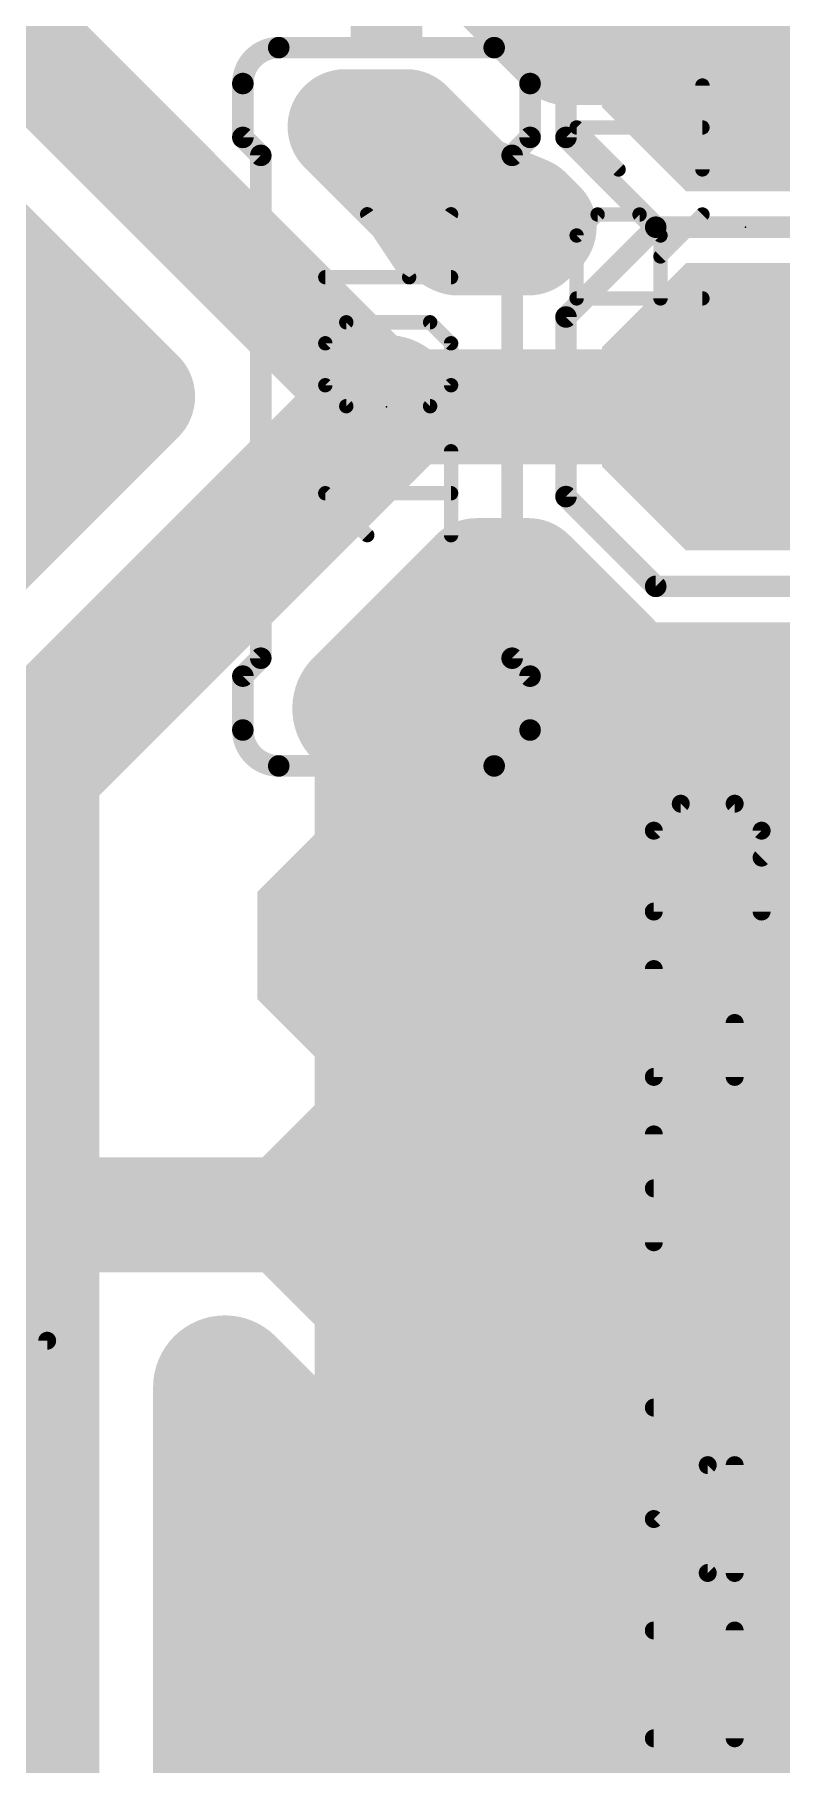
# Model space of a CAD drawing. Extents: x -2.9 to 49.9, y -3.5 to 62.6.
# Drawn here: x 35.61 to 40.89, y 6.91 to 19.14 of the extents above; entities that cross this region are included whole.
import ezdxf

# ---------------------------------------------------------------- set-up
doc = ezdxf.new("R2010")
doc.units = 0
for name, color, linetype in [('1', 22, 'CONTINUOUS'), ('16', 175, 'CONTINUOUS'), ('17', 82, 'CONTINUOUS'), ('18', 82, 'CONTINUOUS'), ('21', 253, 'CONTINUOUS'), ('23', 7, 'CONTINUOUS'), ('25', 253, 'CONTINUOUS'), ('27', 253, 'CONTINUOUS')]:
    doc.layers.add(name, color=color, linetype=linetype)

# ---------------------------------------------------------------- blocks, each defined once
blk = doc.blocks.new('OCTAGONP')
at = {"const_width": 0.5}
blk.add_lwpolyline([(-0.25, -0.1036), (-0.25, 0.1036), (-0.1036, 0.25), (0.1036, 0.25), (0.25, 0.1036), (0.25, -0.1036), (0.1036, -0.25), (-0.1036, -0.25), (-0.25, -0.1036), (-0.25, 0.1036)], dxfattribs=at)
blk = doc.blocks.new('RECT')
blk.add_solid([(-0.5, -0.5), (0.5, -0.5), (-0.5, 0.5), (0.5, 0.5)])
blk = doc.blocks.new('OCTAGONV')
at = {"const_width": 0.5}
blk.add_lwpolyline([(-0.25, -0.1036), (-0.25, 0.1036), (-0.1036, 0.25), (0.1036, 0.25), (0.25, 0.1036), (0.25, -0.1036), (0.1036, -0.25), (-0.1036, -0.25), (-0.25, -0.1036), (-0.25, 0.1036)], dxfattribs=at)

msp = doc.modelspace()

# ---------------------------------------------------------------- linework, layer by layer
at = {"layer": '1', "const_width": 0.8128}
msp.add_lwpolyline([(38.1, 10.795), (29.21, 10.795)], dxfattribs=at)
at = {"layer": '1', "const_width": 0.4064}
msp.add_lwpolyline([(38.1, 10.5918, 1), (38.1, 10.9982)], format="xyb", dxfattribs=at)
at = {"layer": '16'}
for points, const_width in [([(33.02, 21.59), (38.1, 16.51)], 0.8128), ([(39.37, 19.05), (38.1, 20.32)], 0.8128), ([(33.112, 19.666), (36.1962, 16.5818)], 1.016), ([(33.1541, 19.7676), (36.3399, 16.5818)], 0.8128), ([(40.64, 19.05), (39.37, 19.05)], 0.8128), ([(38.5885, 17.7098), (37.8071, 18.4912)], 0.8128), ([(37.8071, 18.4912), (38.2405, 18.4912)], 0.8128), ([(38.2405, 18.4912), (38.6938, 18.0379)], 0.8128), ([(38.6938, 18.0379), (39.0835, 17.8765)], 0.8128), ([(38.4167, 17.8816), (39.0712, 17.8816)], 0.8128), ([(39.0835, 17.8765), (39.18, 17.78)], 0.8128), ([(38.603, 17.7038), (38.5885, 17.7098)], 0.8128), ([(39.1038, 17.7038), (38.603, 17.7038)], 0.8128), ([(39.18, 17.78), (39.1038, 17.7038)], 0.8128), ([(33.5025, 17.272), (35.506, 17.272)], 1.016), ([(33.9212, 17.0688), (35.8529, 17.0688)], 0.8128), ([(36.1962, 16.5818), (34.3757, 14.7613)], 1.016), ([(35.56, 13.97), (38.1, 16.51)], 1.016), ([(36.3399, 16.5818), (34.4618, 14.7038)], 0.8128), ([(38.1, 16.51), (40.64, 16.51)], 0.8128), ([(45.72, 16.51), (40.64, 16.51)], 0.8128), ([(34.163, 16.256), (35.8703, 16.256)], 1.016), ([(34.3154, 16.256), (36.014, 16.256)], 0.8128), ([(37.942, 14.3764), (38.7803, 15.2146)], 1.016), ([(38.7803, 15.2146), (39.0617, 15.2146)], 1.016), ([(38.6874, 15.2654), (38.7382, 15.3162)], 0.8128), ([(38.9927, 15.2654), (38.6874, 15.2654)], 0.8128), ([(38.7382, 15.3162), (39.1038, 15.3162)], 0.8128), ([(39.0617, 15.2146), (39.7983, 14.478)], 1.016), ([(39.2691, 15.1509), (38.9927, 15.2654)], 0.8128), ([(39.1038, 15.3162), (39.2691, 15.1509)], 0.8128), ([(39.7983, 14.478), (41.4817, 14.478)], 1.016), ([(40.0304, 14.2277), (39.8846, 14.5796)], 0.8128), ([(39.8846, 14.5796), (41.4396, 14.5796)], 0.8128), ([(38.1, 14.3764), (37.942, 14.3764)], 1.016), ([(38.7944, 14.3764), (38.1, 14.3764)], 1.016), ([(38.1, 14.3764), (38.1, 12.7)], 1.016), ([(38.1, 12.7), (38.1, 14.3764)], 1.016), ([(39.7764, 13.3944), (38.7944, 14.3764)], 1.016), ([(38.1, 14.224), (38.1, 14.224)], 1.016), ([(38.9468, 14.224), (42.3332, 14.224)], 1.016), ([(40.0304, 8.6323), (40.0304, 14.2277)], 0.8128), ([(35.56, 3.81), (35.56, 13.97)], 1.016), ([(38.735, 8.89), (38.735, 13.97)], 1.016), ([(40.0304, 13.8176), (41.7113, 13.8176)], 0.8128), ([(39.7764, 12.7), (39.7764, 13.3944)], 1.016), ([(38.1, 13.208), (38.1, 13.208)], 1.016), ([(39.7764, 13.208), (41.5036, 13.208)], 1.016), ([(40.0304, 13.0048), (41.3512, 13.0048)], 0.8128), ([(38.1, 12.465), (38.1, 12.7)], 1.016), ([(38.1, 12.7), (38.1, 12.7)], 1.016), ([(38.1, 12.7), (38.1, 10.795)], 1.016), ([(39.7764, 12.7), (38.1, 12.7)], 1.016), ([(38.1, 12.7), (38.1, 12.7)], 1.016), ([(38.1, 12.7), (39.7764, 12.7)], 1.016), ([(38.1, 12.7), (38.1, 12.7)], 1.016), ([(39.7764, 12.0056), (39.7764, 12.7)], 1.016), ([(38.1, 10.795), (38.1, 12.465)], 1.016), ([(38.1, 12.192), (38.1, 12.192)], 1.016), ([(39.7764, 12.192), (41.5036, 12.192)], 1.016), ([(39.5138, 11.743), (39.7764, 12.0056)], 1.016), ([(40.0304, 12.192), (41.3512, 12.192)], 0.8128), ([(39.77, 11.4867), (39.5138, 11.743)], 1.016), ([(39.77, 10.795), (39.77, 11.4867)], 1.016), ([(40.0304, 11.3792), (41.9145, 11.3792)], 0.8128), ([(38.1, 11.176), (38.1, 11.176)], 1.016), ([(39.77, 11.176), (42.3332, 11.176)], 1.016), ([(38.1, 10.795), (38.1, 10.795)], 1.016), ([(38.1, 9.125), (38.1, 10.795)], 1.016), ([(38.1, 10.795), (38.1, 10.795)], 1.016), ([(38.1, 10.795), (38.1, 9.125)], 1.016), ([(39.77, 10.795), (38.1, 10.795)], 1.016), ([(38.1, 10.795), (38.1, 10.795)], 1.016), ([(38.1, 10.795), (39.77, 10.795)], 1.016), ([(39.77, 10.1033), (39.77, 10.795)], 1.016), ([(40.0304, 10.5664), (47.2696, 10.5664)], 0.8128), ([(38.1, 10.16), (38.1, 10.16)], 1.016), ([(39.77, 10.16), (47.168, 10.16)], 1.016), ([(38.7917, 9.125), (39.77, 10.1033)], 1.016), ([(40.0304, 9.7536), (47.2696, 9.7536)], 0.8128), ([(36.957, 3.5321), (36.957, 9.5763)], 1.016), ([(36.957, 9.5763), (37.4083, 9.125)], 1.016), ([(36.8554, 3.5523), (36.8554, 9.4623)], 0.8128), ([(36.8554, 9.4623), (37.3451, 8.9726)], 0.8128), ([(36.957, 9.144), (37.3893, 9.144)], 1.016), ([(37.4083, 9.125), (38.1, 9.125)], 1.016), ([(38.1, 9.144), (38.1, 9.144)], 1.016), ([(38.1, 9.125), (38.7917, 9.125)], 1.016), ([(38.8107, 9.144), (47.168, 9.144)], 1.016), ([(36.8554, 8.9408), (37.4396, 8.9408)], 0.8128), ([(37.3451, 8.9726), (37.4396, 8.9726)], 0.8128), ([(37.4396, 8.9726), (37.4396, 8.6323)], 0.8128), ([(40.0304, 8.9408), (47.2696, 8.9408)], 0.8128), ([(37.4396, 8.6323), (37.6368, 8.1562)], 0.8128), ([(39.8332, 8.1562), (40.0304, 8.6323)], 0.8128), ([(36.957, 8.128), (47.168, 8.128)], 1.016), ([(36.8554, 8.128), (37.665, 8.128)], 0.8128), ([(37.6368, 8.1562), (38.0012, 7.7918)], 0.8128), ([(39.4688, 7.7918), (39.8332, 8.1562)], 0.8128), ([(39.805, 8.128), (47.2696, 8.128)], 0.8128), ([(38.0012, 7.7918), (38.4773, 7.5946)], 0.8128), ([(38.9927, 7.5946), (39.4688, 7.7918)], 0.8128), ([(38.4773, 7.5946), (38.9927, 7.5946)], 0.8128), ([(36.8554, 7.3152), (47.2696, 7.3152)], 0.8128), ([(36.957, 7.112), (47.168, 7.112)], 1.016), ([(36.8554, 6.5024), (47.2696, 6.5024)], 0.8128)]:
    msp.add_lwpolyline(points, dxfattribs=dict(at, const_width=const_width))
for points, const_width in [([(39.37, 19.2532, 1), (39.37, 18.8468)], 0.4064), ([(40.64, 18.8468, 1), (40.64, 19.2532)], 0.4064), ([(39.2263, 18.9063, 1), (39.5137, 19.1937)], 0.4064), ([(37.9508, 18.6349, 1), (37.6634, 18.3475)], 0.4064), ([(37.8071, 18.6944, 1), (37.8071, 18.288)], 0.4064), ([(38.3842, 18.6349, 1), (38.0968, 18.3475)], 0.4064), ([(38.2405, 18.288, 1), (38.2405, 18.6944)], 0.4064), ([(38.7715, 18.2257, 1), (38.616, 17.8502)], 0.4064), ([(38.5501, 17.8943, 1), (38.8374, 18.1816)], 0.4064), ([(38.4167, 18.0848, 1), (38.4167, 17.6784)], 0.4064), ([(39.2272, 18.0202, 1), (38.9398, 17.7328)], 0.4064), ([(39.0057, 17.6888, 1), (39.1612, 18.0642)], 0.4064), ([(39.0712, 17.6784, 1), (39.0712, 18.0848)], 0.4064), ([(38.6662, 17.8975, 1), (38.5108, 17.522)], 0.4064), ([(38.603, 17.907, 1), (38.603, 17.5006)], 0.4064), ([(39.3237, 17.6363, 1), (39.0363, 17.9237)], 0.4064), ([(39.0363, 17.6363, 1), (39.3237, 17.9237)], 0.4064), ([(39.1038, 17.5006, 1), (39.1038, 17.907)], 0.4064), ([(38.4448, 17.5661, 1), (38.7322, 17.8535)], 0.4064), ([(38.5252, 17.5161, 1), (38.6807, 17.8915)], 0.4064), ([(38.9601, 17.8475, 1), (39.2475, 17.5601)], 0.4064), ([(35.506, 17.018, 1), (35.506, 17.526)], 0.508), ([(35.8529, 16.8656, 1), (35.8529, 17.272)], 0.4064), ([(36.3758, 16.4022, 1), (36.0166, 16.7614)], 0.508), ([(36.0166, 16.4022, 1), (36.3758, 16.7614)], 0.508), ([(38.2796, 16.3304, 1), (37.9204, 16.6896)], 0.508), ([(36.4836, 16.4382, 1), (36.1962, 16.7255)], 0.4064), ([(36.1962, 16.4382, 1), (36.4836, 16.7255)], 0.4064), ([(38.1, 16.7132, 1), (38.1, 16.3068)], 0.4064), ([(40.64, 16.7132, 1), (40.64, 16.3068)], 0.4064), ([(40.64, 16.3068, 1), (40.64, 16.7132)], 0.4064), ([(35.8703, 16.002, 1), (35.8703, 16.51)], 0.508), ([(37.9563, 16.3663, 1), (38.2437, 16.6537)], 0.4064), ([(36.014, 16.0528, 1), (36.014, 16.4592)], 0.4064), ([(38.7803, 15.4686, 1), (38.7803, 14.9606)], 0.508), ([(38.6874, 15.4686, 1), (38.6874, 15.0622)], 0.4064), ([(38.7382, 15.5194, 1), (38.7382, 15.113)], 0.4064), ([(38.9599, 15.035, 1), (38.6006, 15.3942)], 0.508), ([(38.8819, 15.1725, 1), (38.5945, 15.4599)], 0.4064), ([(39.2413, 15.3942, 1), (38.8821, 15.035)], 0.508), ([(39.0704, 15.4531, 1), (38.9149, 15.0777)], 0.4064), ([(39.2475, 15.4599, 1), (38.9601, 15.1725)], 0.4064), ([(38.9927, 15.0622, 1), (38.9927, 15.4686)], 0.4064), ([(39.0617, 14.9606, 1), (39.0617, 15.4686)], 0.508), ([(39.1038, 15.113, 1), (39.1038, 15.5194)], 0.4064), ([(38.5437, 15.4091, 1), (38.831, 15.1217)], 0.4064), ([(39.1914, 14.9632, 1), (39.3469, 15.3386)], 0.4064), ([(39.1254, 15.0072, 1), (39.4128, 15.2946)], 0.4064), ([(39.7983, 14.732, 1), (39.7983, 14.224)], 0.508), ([(40.0724, 14.6574, 1), (39.6969, 14.5018)], 0.4064), ([(39.8846, 14.7828, 1), (39.8846, 14.3764)], 0.4064), ([(37.942, 14.6304, 1), (37.942, 14.1224)], 0.508), ([(37.7624, 14.556, 1), (38.1217, 14.1968)], 0.508), ([(38.1, 14.6304, 1), (38.1, 14.1224)], 0.508), ([(38.354, 14.3764, 1), (37.846, 14.3764)], 0.508), ([(38.354, 14.3764, 1), (37.846, 14.3764)], 0.508), ([(38.1, 14.1224, 1), (38.1, 14.6304)], 0.508), ([(38.974, 14.556, 1), (38.6148, 14.1968)], 0.508), ([(38.7944, 14.1224, 1), (38.7944, 14.6304)], 0.508), ([(39.6187, 14.2984, 1), (39.9779, 14.6576)], 0.508), ([(38.1, 14.478, 1), (38.1, 13.97)], 0.508), ([(38.1, 13.97, 1), (38.1, 14.478)], 0.508), ([(38.9468, 14.478, 1), (38.9468, 13.97)], 0.508), ([(40.2336, 14.2277, 1), (39.8272, 14.2277)], 0.4064), ([(35.814, 13.97, 1), (35.306, 13.97)], 0.508), ([(38.989, 13.97, 1), (38.481, 13.97)], 0.508), ([(39.8427, 14.1499, 1), (40.2181, 14.3054)], 0.4064), ([(35.3804, 14.1496, 1), (35.7396, 13.7904)], 0.508), ([(40.0304, 14.0208, 1), (40.0304, 13.6144)], 0.4064), ([(40.0304, 13.3944, 1), (39.5224, 13.3944)], 0.508), ([(39.5968, 13.2148, 1), (39.956, 13.574)], 0.508), ([(38.1, 13.462, 1), (38.1, 12.954)], 0.508), ([(38.1, 12.954, 1), (38.1, 13.462)], 0.508), ([(39.7764, 13.462, 1), (39.7764, 12.954)], 0.508), ([(40.0304, 13.208, 1), (40.0304, 12.8016)], 0.4064), ([(38.354, 12.7, 1), (37.846, 12.7)], 0.508), ([(38.1, 12.954, 1), (38.1, 12.446)], 0.508), ([(38.354, 12.7, 1), (37.846, 12.7)], 0.508), ([(38.1, 12.954, 1), (38.1, 12.446)], 0.508), ([(38.354, 12.7, 1), (37.846, 12.7)], 0.508), ([(38.1, 12.954, 1), (38.1, 12.446)], 0.508), ([(38.1, 12.954, 1), (38.1, 12.446)], 0.508), ([(38.1, 12.446, 1), (38.1, 12.954)], 0.508), ([(38.1, 12.446, 1), (38.1, 12.954)], 0.508), ([(40.0304, 12.7, 1), (39.5224, 12.7)], 0.508), ([(39.7764, 12.446, 1), (39.7764, 12.954)], 0.508), ([(39.7764, 12.446, 1), (39.7764, 12.954)], 0.508), ([(38.354, 12.465, 1), (37.846, 12.465)], 0.508), ([(37.846, 12.7, 1), (38.354, 12.7)], 0.508), ([(37.846, 12.7, 1), (38.354, 12.7)], 0.508), ([(37.846, 12.7, 1), (38.354, 12.7)], 0.508), ([(39.5224, 12.7, 1), (40.0304, 12.7)], 0.508), ([(37.846, 12.465, 1), (38.354, 12.465)], 0.508), ([(38.1, 12.446, 1), (38.1, 11.938)], 0.508), ([(38.1, 11.938, 1), (38.1, 12.446)], 0.508), ([(39.7764, 12.446, 1), (39.7764, 11.938)], 0.508), ([(39.956, 11.826, 1), (39.5968, 12.1852)], 0.508), ([(40.0304, 12.3952, 1), (40.0304, 11.9888)], 0.4064), ([(39.6934, 11.9226, 1), (39.3342, 11.5634)], 0.508), ([(39.5224, 12.0056, 1), (40.0304, 12.0056)], 0.508), ([(39.3342, 11.9226, 1), (39.6934, 11.5634)], 0.508), ([(40.024, 11.4867, 1), (39.516, 11.4867)], 0.508), ([(39.5904, 11.3071, 1), (39.9496, 11.6663)], 0.508), ([(40.0304, 11.5824, 1), (40.0304, 11.176)], 0.4064), ([(38.1, 11.43, 1), (38.1, 10.922)], 0.508), ([(38.1, 10.922, 1), (38.1, 11.43)], 0.508), ([(39.77, 11.43, 1), (39.77, 10.922)], 0.508), ([(38.1, 11.049, 1), (38.1, 10.541)], 0.508), ([(38.354, 10.795, 1), (37.846, 10.795)], 0.508), ([(38.1, 11.049, 1), (38.1, 10.541)], 0.508), ([(38.354, 10.795, 1), (37.846, 10.795)], 0.508), ([(38.1, 11.049, 1), (38.1, 10.541)], 0.508), ([(38.354, 10.795, 1), (37.846, 10.795)], 0.508), ([(38.1, 11.049, 1), (38.1, 10.541)], 0.508), ([(38.1, 10.541, 1), (38.1, 11.049)], 0.508), ([(38.1, 10.541, 1), (38.1, 11.049)], 0.508), ([(40.024, 10.795, 1), (39.516, 10.795)], 0.508), ([(39.77, 10.541, 1), (39.77, 11.049)], 0.508), ([(39.77, 10.541, 1), (39.77, 11.049)], 0.508), ([(37.846, 10.795, 1), (38.354, 10.795)], 0.508), ([(37.846, 10.795, 1), (38.354, 10.795)], 0.508), ([(37.846, 10.795, 1), (38.354, 10.795)], 0.508), ([(39.516, 10.795, 1), (40.024, 10.795)], 0.508), ([(40.0304, 10.7696, 1), (40.0304, 10.3632)], 0.4064), ([(38.1, 10.414, 1), (38.1, 9.906)], 0.508), ([(38.1, 9.906, 1), (38.1, 10.414)], 0.508), ([(39.77, 10.414, 1), (39.77, 9.906)], 0.508), ([(39.9496, 9.9237, 1), (39.5904, 10.2829)], 0.508), ([(39.516, 10.1033, 1), (40.024, 10.1033)], 0.508), ([(40.0304, 9.9568, 1), (40.0304, 9.5504)], 0.4064), ([(37.211, 9.5763, 1), (36.703, 9.5763)], 0.508), ([(37.1366, 9.7559, 1), (36.7774, 9.3967)], 0.508), ([(37.0586, 9.4623, 1), (36.6522, 9.4623)], 0.4064), ([(36.9991, 9.606, 1), (36.7117, 9.3187)], 0.4064), ([(36.957, 9.398, 1), (36.957, 8.89)], 0.508), ([(37.4083, 9.379, 1), (37.4083, 8.871)], 0.508), ([(37.2287, 8.9454, 1), (37.5879, 9.3046)], 0.508), ([(37.3893, 8.89, 1), (37.3893, 9.398)], 0.508), ([(38.1, 9.398, 1), (38.1, 8.89)], 0.508), ([(38.1, 9.379, 1), (38.1, 8.871)], 0.508), ([(38.1, 8.89, 1), (38.1, 9.398)], 0.508), ([(38.1, 8.871, 1), (38.1, 9.379)], 0.508), ([(38.6121, 9.3046, 1), (38.9713, 8.9454)], 0.508), ([(38.8107, 9.398, 1), (38.8107, 8.89)], 0.508), ([(38.7917, 8.871, 1), (38.7917, 9.379)], 0.508), ([(36.8554, 9.144, 1), (36.8554, 8.7376)], 0.4064), ([(37.3451, 9.1758, 1), (37.3451, 8.7694)], 0.4064), ([(37.2015, 8.8289, 1), (37.4888, 9.1163)], 0.4064), ([(37.6428, 8.9726, 1), (37.2364, 8.9726)], 0.4064), ([(37.4396, 8.7694, 1), (37.4396, 9.1758)], 0.4064), ([(37.4396, 8.7376, 1), (37.4396, 9.144)], 0.4064), ([(37.846, 9.125, 1), (38.354, 9.125)], 0.508), ([(37.846, 9.125, 1), (38.354, 9.125)], 0.508), ([(40.0304, 9.144, 1), (40.0304, 8.7376)], 0.4064), ([(38.481, 8.89, 1), (38.989, 8.89)], 0.508), ([(37.6273, 8.7101, 1), (37.2519, 8.5546)], 0.4064), ([(40.2181, 8.5546, 1), (39.8427, 8.7101)], 0.4064), ([(37.2364, 8.6323, 1), (37.6428, 8.6323)], 0.4064), ([(39.8272, 8.6323, 1), (40.2336, 8.6323)], 0.4064), ([(36.957, 8.382, 1), (36.957, 7.874)], 0.508), ([(36.8554, 8.3312, 1), (36.8554, 7.9248)], 0.4064), ([(37.7805, 8.2999, 1), (37.4931, 8.0125)], 0.4064), ([(37.665, 7.9248, 1), (37.665, 8.3312)], 0.4064), ([(39.805, 8.3312, 1), (39.805, 7.9248)], 0.4064), ([(39.9769, 8.0125, 1), (39.6895, 8.2999)], 0.4064), ([(37.4491, 8.0785, 1), (37.8245, 8.234)], 0.4064), ([(39.6455, 8.234, 1), (40.0209, 8.0785)], 0.4064), ([(38.079, 7.9795, 1), (37.9235, 7.6041)], 0.4064), ([(39.5465, 7.6041, 1), (39.391, 7.9795)], 0.4064), ([(37.8575, 7.6481, 1), (38.1449, 7.9355)], 0.4064), ([(39.3251, 7.9355, 1), (39.6125, 7.6481)], 0.4064), ([(38.4773, 7.7978, 1), (38.4773, 7.3914)], 0.4064), ([(38.3996, 7.4069, 1), (38.5551, 7.7823)], 0.4064), ([(38.9149, 7.7823, 1), (39.0704, 7.4069)], 0.4064), ([(38.9927, 7.3914, 1), (38.9927, 7.7978)], 0.4064), ([(36.8554, 7.5184, 1), (36.8554, 7.112)], 0.4064), ([(36.957, 7.366, 1), (36.957, 6.858)], 0.508), ([(36.8554, 6.7056, 1), (36.8554, 6.2992)], 0.4064)]:
    msp.add_lwpolyline(points, format="xyb", dxfattribs=dict(at, const_width=const_width))
at = {"layer": '21'}
for points, const_width in [([(39.37, 18.415), (39.37, 19.685)], 0.1524), ([(37.338, 19.05), (38.862, 19.05)], 0.1524), ([(37.084, 18.796), (37.084, 18.415)], 0.1524), ([(39.116, 18.796), (39.116, 18.415)], 0.1524), ([(37.211, 18.288), (37.084, 18.415)], 0.1524), ([(38.989, 18.288), (39.116, 18.415)], 0.1524), ([(40.005, 17.78), (39.37, 18.415)], 0.1524), ([(37.211, 14.732), (37.211, 18.288)], 0.1524), ([(38.989, 14.732), (38.989, 18.288)], 0.1524), ([(39.37, 17.145), (40.005, 17.78)], 0.1524), ([(41.275, 17.78), (40.005, 17.78)], 0.1524), ([(39.37, 15.875), (39.37, 17.145)], 0.1524), ([(40.005, 15.24), (39.37, 15.875)], 0.1524), ([(41.275, 15.24), (40.005, 15.24)], 0.1524), ([(37.211, 14.732), (37.084, 14.605)], 0.1524), ([(38.989, 14.732), (39.116, 14.605)], 0.1524), ([(37.084, 14.224), (37.084, 14.605)], 0.1524), ([(39.116, 14.224), (39.116, 14.605)], 0.1524), ([(37.338, 13.97), (38.862, 13.97)], 0.1524), ([(35.7, 9.905), (12.7, 9.905)], 0.127), ([(35.7, 3.905), (35.7, 9.905)], 0.127)]:
    msp.add_lwpolyline(points, dxfattribs=dict(at, const_width=const_width))
for points, const_width in [([(37.338, 19.05, 0.4142), (37.084, 18.796)], 0.1524), ([(37.338, 19.0881, 1), (37.338, 19.0119)], 0.0762), ([(37.338, 19.0119, 1), (37.338, 19.0881)], 0.0762), ([(39.116, 18.796, 0.4142), (38.862, 19.05)], 0.1524), ([(38.862, 19.0881, 1), (38.862, 19.0119)], 0.0762), ([(38.862, 19.0119, 1), (38.862, 19.0881)], 0.0762), ([(37.1221, 18.796, 1), (37.0459, 18.796)], 0.0762), ([(39.1541, 18.796, 1), (39.0779, 18.796)], 0.0762), ([(37.0459, 18.796, 1), (37.1221, 18.796)], 0.0762), ([(39.0779, 18.796, 1), (39.1541, 18.796)], 0.0762), ([(37.1109, 18.4419, 1), (37.0571, 18.3881)], 0.0762), ([(39.1429, 18.3881, 1), (39.0891, 18.4419)], 0.0762), ([(39.3969, 18.4419, 1), (39.3431, 18.3881)], 0.0762), ([(37.0459, 18.415, 1), (37.1221, 18.415)], 0.0762), ([(37.2491, 18.288, 1), (37.1729, 18.288)], 0.0762), ([(37.1841, 18.2611, 1), (37.2379, 18.3149)], 0.0762), ([(39.0271, 18.288, 1), (38.9509, 18.288)], 0.0762), ([(38.9621, 18.3149, 1), (39.0159, 18.2611)], 0.0762), ([(39.0779, 18.415, 1), (39.1541, 18.415)], 0.0762), ([(39.3319, 18.415, 1), (39.4081, 18.415)], 0.0762), ([(40.005, 17.8181, 1), (40.005, 17.7419)], 0.0762), ([(40.0319, 17.7531, 1), (39.9781, 17.8069)], 0.0762), ([(39.9781, 17.7531, 1), (40.0319, 17.8069)], 0.0762), ([(39.4081, 17.145, 1), (39.3319, 17.145)], 0.0762), ([(39.3431, 17.1719, 1), (39.3969, 17.1181)], 0.0762), ([(39.3319, 15.875, 1), (39.4081, 15.875)], 0.0762), ([(39.3969, 15.9019, 1), (39.3431, 15.8481)], 0.0762), ([(40.005, 15.2781, 1), (40.005, 15.2019)], 0.0762), ([(39.9781, 15.2131, 1), (40.0319, 15.2669)], 0.0762), ([(37.2379, 14.7051, 1), (37.1841, 14.7589)], 0.0762), ([(39.0159, 14.7589, 1), (38.9621, 14.7051)], 0.0762), ([(37.1221, 14.605, 1), (37.0459, 14.605)], 0.0762), ([(37.1729, 14.732, 1), (37.2491, 14.732)], 0.0762), ([(38.9509, 14.732, 1), (39.0271, 14.732)], 0.0762), ([(39.1541, 14.605, 1), (39.0779, 14.605)], 0.0762), ([(37.0571, 14.6319, 1), (37.1109, 14.5781)], 0.0762), ([(39.0891, 14.5781, 1), (39.1429, 14.6319)], 0.0762), ([(37.084, 14.224, 0.4142), (37.338, 13.97)], 0.1524), ([(37.1221, 14.224, 1), (37.0459, 14.224)], 0.0762), ([(37.0459, 14.224, 1), (37.1221, 14.224)], 0.0762), ([(38.862, 13.97, 0.4142), (39.116, 14.224)], 0.1524), ([(39.1541, 14.224, 1), (39.0779, 14.224)], 0.0762), ([(39.0779, 14.224, 1), (39.1541, 14.224)], 0.0762), ([(37.338, 14.0081, 1), (37.338, 13.9319)], 0.0762), ([(37.338, 13.9319, 1), (37.338, 14.0081)], 0.0762), ([(38.862, 14.0081, 1), (38.862, 13.9319)], 0.0762), ([(38.862, 13.9319, 1), (38.862, 14.0081)], 0.0762), ([(35.7318, 9.905, 1), (35.6683, 9.905)], 0.0635), ([(35.7, 9.8733, 1), (35.7, 9.9368)], 0.0635)]:
    msp.add_lwpolyline(points, format="xyb", dxfattribs=dict(at, const_width=const_width))
at = {"layer": '23'}
for p in [(40.64, 17.78), (38.1, 16.51)]:
    msp.add_point(p, dxfattribs=at)
at = {"layer": '25'}
for points, const_width in [([(40.3352, 18.1887), (40.3352, 18.7818)], 0.1016), ([(39.742, 18.1887), (39.4454, 18.4853)], 0.1016), ([(39.4454, 18.4853), (40.3352, 18.4853)], 0.1016), ([(39.4454, 17.7214), (39.5937, 17.8697)], 0.1016), ([(39.5937, 17.8697), (39.8903, 17.8697)], 0.1016), ([(39.8903, 17.8697), (40.0386, 17.7214)], 0.1016), ([(40.0386, 17.5731), (40.3352, 17.8697)], 0.1016), ([(39.4454, 17.2765), (39.4454, 17.7214)], 0.1016), ([(40.0386, 17.7214), (40.0386, 17.2765)], 0.1016), ([(40.3352, 17.2765), (39.4454, 17.2765)], 0.1016), ([(39.9913, 13.5123), (40.182, 13.7029)], 0.127), ([(40.182, 13.7029), (40.5633, 13.7029)], 0.127), ([(40.5633, 13.7029), (40.754, 13.5123)], 0.127), ([(40.754, 13.3216), (41.1353, 13.7029)], 0.127), ([(39.9913, 12.9403), (39.9913, 13.5123)], 0.127), ([(40.754, 13.5123), (40.754, 12.9403)], 0.127), ([(41.1353, 12.9403), (39.9913, 12.9403)], 0.127), ([(39.9913, 12.5335), (39.9913, 11.7709)], 0.127), ([(40.5633, 11.7709), (40.5633, 12.1522)], 0.127), ([(39.9913, 11.7709), (41.1353, 11.7709)], 0.127), ([(39.9913, 10.6015), (39.9913, 11.3641)], 0.127), ([(41.1353, 10.9828), (39.9913, 10.9828)], 0.127), ([(39.9913, 9.4321), (41.1353, 9.4321)], 0.127), ([(39.9913, 8.644), (40.3727, 9.0253)], 0.127), ([(40.3727, 9.0253), (41.1353, 9.0253)], 0.127), ([(40.5633, 8.2627), (40.5633, 9.0253)], 0.127), ([(40.3727, 8.2627), (39.9913, 8.644)], 0.127), ([(41.1353, 8.2627), (40.3727, 8.2627)], 0.127), ([(39.9913, 7.8559), (41.1353, 7.8559)], 0.127), ([(40.5633, 7.0933), (40.5633, 7.8559)], 0.127), ([(41.1353, 7.0933), (39.9913, 7.0933)], 0.127)]:
    msp.add_lwpolyline(points, dxfattribs=dict(at, const_width=const_width))
for points, const_width in [([(40.3606, 18.7818, 1), (40.3098, 18.7818)], 0.0508), ([(39.4454, 18.5107, 1), (39.4454, 18.4599)], 0.0508), ([(39.4634, 18.5032, 1), (39.4275, 18.4673)], 0.0508), ([(40.3352, 18.4599, 1), (40.3352, 18.5107)], 0.0508), ([(39.7241, 18.1707, 1), (39.76, 18.2066)], 0.0508), ([(40.3098, 18.1887, 1), (40.3606, 18.1887)], 0.0508), ([(39.5937, 17.8951, 1), (39.5937, 17.8443)], 0.0508), ([(39.6117, 17.8517, 1), (39.5758, 17.8877)], 0.0508), ([(39.9083, 17.8877, 1), (39.8724, 17.8517)], 0.0508), ([(39.8903, 17.8443, 1), (39.8903, 17.8951)], 0.0508), ([(40.3532, 17.8517, 1), (40.3172, 17.8877)], 0.0508), ([(39.4708, 17.7214, 1), (39.42, 17.7214)], 0.0508), ([(39.4275, 17.7394, 1), (39.4634, 17.7035)], 0.0508), ([(40.064, 17.7214, 1), (40.0132, 17.7214)], 0.0508), ([(40.0207, 17.7035, 1), (40.0566, 17.7394)], 0.0508), ([(40.0207, 17.5911, 1), (40.0566, 17.5552)], 0.0508), ([(39.4454, 17.3019, 1), (39.4454, 17.2511)], 0.0508), ([(39.42, 17.2765, 1), (39.4708, 17.2765)], 0.0508), ([(40.0132, 17.2765, 1), (40.064, 17.2765)], 0.0508), ([(40.3352, 17.2511, 1), (40.3352, 17.3019)], 0.0508), ([(40.182, 13.7347, 1), (40.182, 13.6712)], 0.0635), ([(40.2044, 13.6805, 1), (40.1595, 13.7254)], 0.0635), ([(40.5858, 13.7254, 1), (40.5409, 13.6805)], 0.0635), ([(40.5633, 13.6712, 1), (40.5633, 13.7347)], 0.0635), ([(40.0231, 13.5123, 1), (39.9596, 13.5123)], 0.0635), ([(39.9689, 13.5347, 1), (40.0138, 13.4898)], 0.0635), ([(40.7857, 13.5123, 1), (40.7222, 13.5123)], 0.0635), ([(40.7315, 13.4898, 1), (40.7764, 13.5347)], 0.0635), ([(40.7315, 13.344, 1), (40.7764, 13.2991)], 0.0635), ([(39.9913, 12.972, 1), (39.9913, 12.9085)], 0.0635), ([(39.9596, 12.9403, 1), (40.0231, 12.9403)], 0.0635), ([(40.7222, 12.9403, 1), (40.7857, 12.9403)], 0.0635), ([(40.0231, 12.5335, 1), (39.9596, 12.5335)], 0.0635), ([(40.5951, 12.1522, 1), (40.5316, 12.1522)], 0.0635), ([(39.9913, 11.8026, 1), (39.9913, 11.7391)], 0.0635), ([(39.9596, 11.7709, 1), (40.0231, 11.7709)], 0.0635), ([(40.5316, 11.7709, 1), (40.5951, 11.7709)], 0.0635), ([(40.0231, 11.3641, 1), (39.9596, 11.3641)], 0.0635), ([(39.9913, 11.0145, 1), (39.9913, 10.951)], 0.0635), ([(39.9596, 10.6015, 1), (40.0231, 10.6015)], 0.0635), ([(39.9913, 9.4638, 1), (39.9913, 9.4003)], 0.0635), ([(40.3727, 9.0571, 1), (40.3727, 8.9936)], 0.0635), ([(40.3951, 9.0029, 1), (40.3502, 9.0478)], 0.0635), ([(40.5951, 9.0253, 1), (40.5316, 9.0253)], 0.0635), ([(40.0138, 8.6665, 1), (39.9689, 8.6216)], 0.0635), ([(39.9689, 8.6665, 1), (40.0138, 8.6216)], 0.0635), ([(40.3727, 8.2944, 1), (40.3727, 8.2309)], 0.0635), ([(40.3502, 8.2402, 1), (40.3951, 8.2851)], 0.0635), ([(40.5316, 8.2627, 1), (40.5951, 8.2627)], 0.0635), ([(39.9913, 7.8877, 1), (39.9913, 7.8242)], 0.0635), ([(40.5951, 7.8559, 1), (40.5316, 7.8559)], 0.0635), ([(39.9913, 7.125, 1), (39.9913, 7.0615)], 0.0635), ([(40.5316, 7.0933, 1), (40.5951, 7.0933)], 0.0635)]:
    msp.add_lwpolyline(points, format="xyb", dxfattribs=dict(at, const_width=const_width))
at = {"layer": '27', "const_width": 0.1016}
for points in [[(38.2606, 17.4263), (37.964, 17.8712)], [(38.5572, 17.8712), (38.2606, 17.4263)], [(38.5572, 17.4263), (37.6674, 17.4263)], [(37.6674, 16.959), (37.8157, 17.1073)], [(37.8157, 17.1073), (38.4089, 17.1073)], [(38.4089, 16.5142), (37.8157, 17.1073)], [(38.4089, 17.1073), (38.5572, 16.959)], [(37.6674, 16.6624), (37.6674, 16.959)], [(38.5572, 16.959), (38.5572, 16.6624)], [(37.8157, 16.5142), (37.6674, 16.6624)], [(38.5572, 16.6624), (38.4089, 16.5142)], [(38.4089, 16.5142), (37.8157, 16.5142)], [(38.5572, 15.602), (38.5572, 16.1952)], [(37.964, 15.602), (37.6674, 15.8986)], [(37.6674, 15.8986), (38.5572, 15.8986)]]:
    msp.add_lwpolyline(points, dxfattribs=at)
at = {"layer": '27', "const_width": 0.0508}
for points in [[(37.9852, 17.8853, 1), (37.9429, 17.8571)], [(38.5783, 17.8571, 1), (38.5361, 17.8853)], [(37.6674, 17.4517, 1), (37.6674, 17.4009)], [(38.2395, 17.4404, 1), (38.2817, 17.4122)], [(38.2395, 17.4122, 1), (38.2817, 17.4404)], [(38.5572, 17.4009, 1), (38.5572, 17.4517)], [(37.8157, 17.1327, 1), (37.8157, 17.0819)], [(37.8337, 17.1253, 1), (37.7978, 17.0894)], [(37.8337, 17.0894, 1), (37.7978, 17.1253)], [(38.4269, 17.1253, 1), (38.3909, 17.0894)], [(38.4089, 17.0819, 1), (38.4089, 17.1327)], [(37.6928, 16.959, 1), (37.642, 16.959)], [(38.5826, 16.959, 1), (38.5318, 16.959)], [(37.6495, 16.977, 1), (37.6854, 16.9411)], [(38.5392, 16.9411, 1), (38.5752, 16.977)], [(37.642, 16.6624, 1), (37.6928, 16.6624)], [(37.6854, 16.6804, 1), (37.6495, 16.6445)], [(38.5318, 16.6624, 1), (38.5826, 16.6624)], [(38.5752, 16.6445, 1), (38.5392, 16.6804)], [(37.8157, 16.5396, 1), (37.8157, 16.4888)], [(37.7978, 16.4962, 1), (37.8337, 16.5321)], [(38.3909, 16.5321, 1), (38.4269, 16.4962)], [(38.3909, 16.4962, 1), (38.4269, 16.5321)], [(38.4089, 16.4888, 1), (38.4089, 16.5396)], [(38.5826, 16.1952, 1), (38.5318, 16.1952)], [(37.6674, 15.924, 1), (37.6674, 15.8732)], [(37.6854, 15.9166, 1), (37.6495, 15.8807)], [(38.5572, 15.8732, 1), (38.5572, 15.924)], [(37.9461, 15.5841, 1), (37.982, 15.62)], [(38.5318, 15.602, 1), (38.5826, 15.602)]]:
    msp.add_lwpolyline(points, format="xyb", dxfattribs=at)

# ---------------------------------------------------------------- block references
at = {"layer": '17', "xscale": 2.032, "yscale": 2.032}
for p in [(40.64, 19.05), (40.64, 19.05), (40.64, 16.51), (40.64, 16.51)]:
    msp.add_blockref('OCTAGONP', p, dxfattribs=at)
at = {"layer": '17', "xscale": 1.8288, "yscale": 1.8288, "rotation": 270}
msp.add_blockref('OCTAGONP', (38.1, 12.7), dxfattribs=at)
msp.add_blockref('OCTAGONP', (38.1, 12.7), dxfattribs=at)
at = {"layer": '18', "xscale": 1.816, "yscale": 1.816}
msp.add_blockref('OCTAGONV', (38.1, 10.795), dxfattribs=at)
msp.add_blockref('OCTAGONV', (38.1, 10.795), dxfattribs=at)
at = {"layer": '21', "xscale": 0.381, "yscale": 0.508, "rotation": 270}
for p in [(38.1, 19.2405), (38.1, 13.7795)]:
    msp.add_blockref('RECT', p, dxfattribs=at)

doc.saveas('drawing.dxf')
